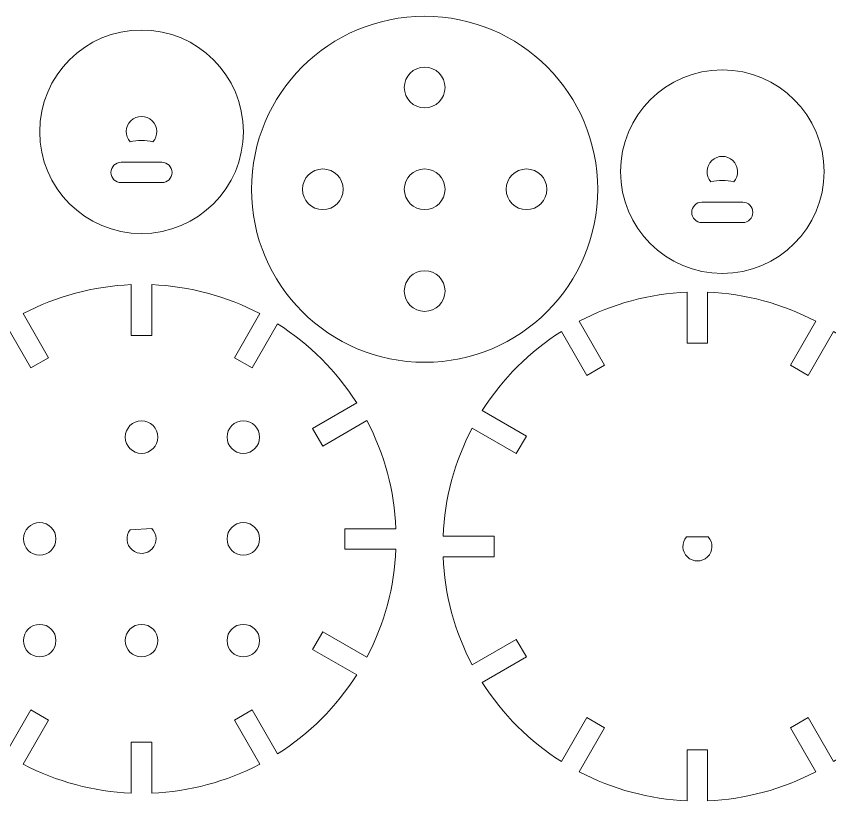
# Model space of a CAD drawing. Header units: millimetres. Extents: x 13 to 321, y 13 to 91.
# Drawn here: x 169.3 to 249.2, y 14.3 to 91.3 of the extents above; entities that cross this region are included whole.
import ezdxf

# ---------------------------------------------------------------- set-up
doc = ezdxf.new("R2010")
doc.units = ezdxf.units.MM
doc.layers.add('layer 1', color=1, linetype='Continuous', lineweight=0, true_color=0xff0000)
doc.layers.add('lazerCut', color=1, linetype='Continuous', lineweight=0, true_color=0xff0000)

# ---------------------------------------------------------------- blocks, each defined once
blk = doc.blocks.new('wheelDisk')
at = {"layer": 'lazerCut'}
for p, q in [((-1, 24.98), (-1, 19.98)), ((1, 19.98), (1, 24.98)), ((-9.124, 17.803), (-11.624, 22.133)), ((11.624, 22.133), (9.124, 17.803)), ((-13.356, 21.133), (-10.856, 16.803)), ((10.856, 16.803), (13.356, 21.133)), ((-1, 19.98), (1, 19.98)), ((-10.856, 16.803), (-9.124, 17.803)), ((9.124, 17.803), (10.856, 16.803)), ((-16.803, 10.856), (-21.133, 13.356)), ((21.133, 13.356), (16.803, 10.856)), ((-22.133, 11.624), (-17.803, 9.124)), ((17.803, 9.124), (22.133, 11.624)), ((-17.803, 9.124), (-16.803, 10.856)), ((16.803, 10.856), (17.803, 9.124)), ((-19.98, 1), (-24.98, 1)), ((-19.98, -1), (-19.98, 1)), ((24.98, 1), (19.98, 1)), ((19.98, 1), (19.98, -1)), ((-24.98, -1), (-19.98, -1)), ((19.98, -1), (24.98, -1)), ((-17.803, -9.124), (-22.133, -11.624)), ((-16.803, -10.856), (-17.803, -9.124)), ((17.803, -9.124), (16.803, -10.856)), ((22.133, -11.624), (17.803, -9.124)), ((-21.133, -13.356), (-16.803, -10.856)), ((16.803, -10.856), (21.133, -13.356)), ((-10.856, -16.803), (-13.356, -21.133)), ((-9.124, -17.803), (-10.856, -16.803)), ((10.856, -16.803), (9.124, -17.803)), ((13.356, -21.133), (10.856, -16.803)), ((-11.624, -22.133), (-9.124, -17.803)), ((9.124, -17.803), (11.624, -22.133)), ((1, -19.98), (-1, -19.98)), ((-1, -19.98), (-1, -24.98)), ((1, -24.98), (1, -19.98))]:
    blk.add_line(p, q, dxfattribs=at)
for start, end in [(92.29244, 117.70756), (62.29244, 87.70756), (122.29244, 147.70756), (32.29244, 57.70756), (152.29244, 177.70756), (2.29244, 27.70756), (182.29244, 207.70756), (332.29244, 357.70756), (212.29244, 237.70756), (302.29244, 327.70756), (242.29244, 267.70756), (272.29244, 297.70756)]:
    blk.add_arc((0, 0), 25, start, end, dxfattribs=at)
blk = doc.blocks.new('motorConnector')
at = {"layer": 'lazerCut'}
blk.add_line((1.118, 1), (-1.118, 1), dxfattribs=at)
blk.add_arc((0, 0), 1.5, 138.18969, 41.81031, dxfattribs=at)

msp = doc.modelspace()

# ---------------------------------------------------------------- linework, layer by layer
at = {"layer": 'layer 1', "lineweight": 0}
for p, q in [((183.593, 76.995), (179.593, 76.995)), ((183.593, 74.995), (179.593, 74.995)), ((240.633, 73.077), (236.633, 73.077)), ((240.633, 71.077), (236.633, 71.077))]:
    msp.add_line(p, q, dxfattribs=at)
at = {"layer": 'layer 1'}
for centre in [(181.593, 79.995), (238.633, 76.077)]:
    msp.add_circle(centre, 10, dxfattribs=at)
at = {"layer": 'layer 1', "lineweight": 0}
for centre, radius, start, end in [((181.593, 79.995), 1.5, 318.18969, 221.81031), ((181.593, 74.62), 4.516, 75.66483, 104.33517), ((238.633, 76.077), 1.5, 318.18969, 221.81031), ((179.593, 75.995), 1, 90, 270), ((183.593, 75.995), 1, 270, 90), ((238.633, 70.702), 4.516, 75.66483, 104.33517), ((236.633, 72.077), 1, 90, 270), ((240.633, 72.077), 1, 270, 90)]:
    msp.add_arc(centre, radius, start, end, dxfattribs=at)
at = {"layer": 'lazerCut', "lineweight": 0}
for centre, radius in [((209.399, 74.345), 17), ((209.399, 84.345), 2), ((199.399, 74.345), 2), ((209.399, 74.345), 2), ((219.399, 74.345), 2), ((209.399, 64.345), 2), ((181.593, 49.995), 1.6), ((191.593, 49.995), 1.6), ((171.593, 39.995), 1.6), ((191.593, 39.995), 1.6), ((171.593, 29.995), 1.6), ((181.593, 29.995), 1.6), ((191.593, 29.995), 1.6)]:
    msp.add_circle(centre, radius, dxfattribs=at)

# ---------------------------------------------------------------- block references
for p in [(181.593, 39.995), (236.193, 39.247)]:
    msp.add_blockref('wheelDisk', p, dxfattribs=at)
at = {"layer": 'lazerCut', "lineweight": 0, "xscale": 0.95, "yscale": 0.95, "zscale": 0.95, "rotation": 3.5}
msp.add_blockref('motorConnector', (181.593, 39.995), dxfattribs=at)
at = {"layer": 'lazerCut', "lineweight": 0, "xscale": 0.95, "yscale": 0.95, "zscale": 0.95}
msp.add_blockref('motorConnector', (236.193, 39.247), dxfattribs=at)

doc.saveas('drawing.dxf')
